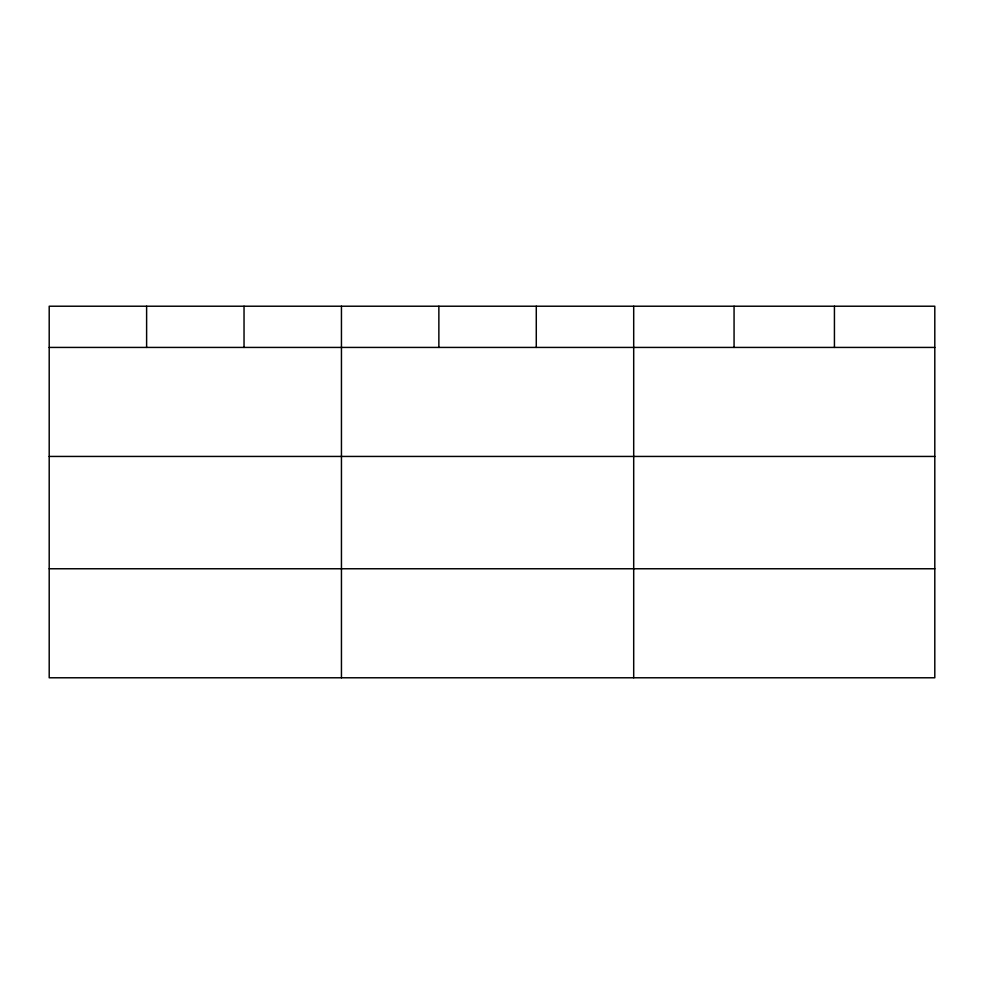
<?xml version="1.0" encoding="UTF-8"?>
<svg xmlns="http://www.w3.org/2000/svg" width="984" height="984" viewBox="0 0 984 984"><rect width="100%" height="100%" fill="white"/><g stroke="black" fill="none" stroke-linecap="round" stroke-linejoin="round"><path stroke-width="1.48" d="M934.8 456.441L934.8 306.221L49.2 306.221L49.2 677.779L934.8 677.779L934.8 456.441L49.2 456.441M49.2 347.426L934.8 347.426M49.2 568.764L934.8 568.764M834.432 306.221L834.432 347.426M734.064 306.221L734.064 347.426M633.696 306.221L633.696 677.779M536.28 306.221L536.28 347.426M438.864 306.221L438.864 347.426M341.448 306.221L341.448 677.779M244.032 306.221L244.032 347.426M146.616 306.221L146.616 347.426"/></g></svg>
